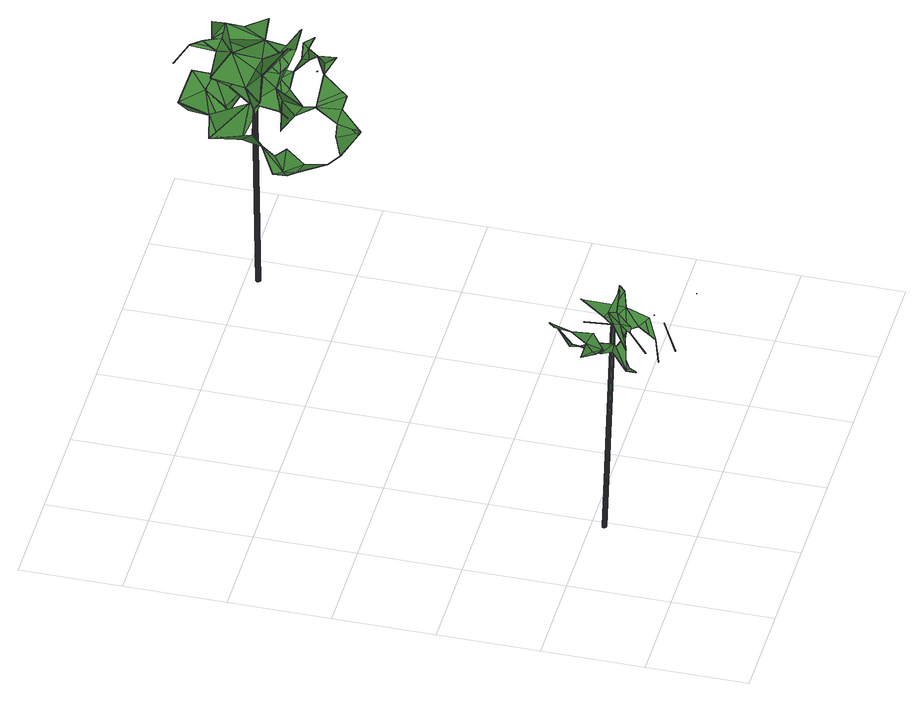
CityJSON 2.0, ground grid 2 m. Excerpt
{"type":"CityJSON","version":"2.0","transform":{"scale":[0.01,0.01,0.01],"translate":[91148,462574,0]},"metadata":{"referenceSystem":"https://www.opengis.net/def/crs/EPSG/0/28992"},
"CityObjects":{
"tree1":{"type":"SolitaryVegetationObject","attributes":{"gtid":19,"crown_width_m":2.6,"crown_median_z":4.97,"trunk_H_m":4.77,"trunk_DBH_m":0.0854,"trunk_radius_m":0.0427,"trunk_base_height_m":0.2,"original_gtid":"19"},"geometry":[{"type":"MultiSurface","lod":"3","boundaries":[[[0,1,2]],[[3,4,5]],[[0,6,1]],[[7,8,9]],[[10,11,12]],[[13,14,15]],[[15,16,13]],[[11,17,18]],[[19,1,6]],[[20,21,22]],[[23,24,25]],[[26,27,28]],[[29,30,31]],[[32,33,34]],[[35,36,37]],[[38,5,39]],[[8,40,41]],[[42,43,44]],[[40,45,41]],[[34,33,46]],[[16,15,14]],[[47,26,28]],[[6,47,19]],[[18,7,9]],[[30,48,31]],[[18,12,11]],[[48,49,31]],[[50,51,48]],[[52,53,54]],[[38,29,31]],[[36,55,56]],[[13,57,14]],[[58,59,60]],[[61,62,63]],[[52,62,61]],[[64,65,6]],[[66,27,57]],[[67,37,68]],[[37,69,35]],[[30,50,48]],[[49,48,70]],[[71,19,2]],[[72,19,71]],[[39,5,73]],[[27,66,28]],[[47,6,66]],[[74,70,75]],[[39,76,5]],[[72,77,78]],[[79,16,57]],[[57,16,14]],[[10,80,11]],[[10,18,80]],[[81,70,48]],[[81,50,70]],[[82,83,17]],[[64,0,65]],[[65,0,2]],[[84,82,85]],[[81,86,50]],[[52,87,62]],[[78,88,89]],[[0,64,6]],[[90,17,91]],[[18,92,12]],[[87,93,62]],[[72,47,19]],[[94,95,96]],[[97,98,99]],[[53,63,58]],[[53,58,54]],[[66,79,26]],[[99,100,71]],[[71,98,99]],[[42,101,43]],[[69,37,67]],[[45,55,41]],[[31,49,38]],[[27,26,57]],[[102,47,72]],[[12,92,10]],[[66,6,28]],[[83,84,103]],[[11,80,82]],[[76,4,104]],[[28,2,19]],[[28,19,47]],[[104,5,76]],[[4,76,5]],[[20,22,105]],[[21,105,22]],[[20,105,21]],[[43,29,44]],[[67,68,56]],[[67,56,45]],[[55,45,56]],[[58,62,93]],[[82,17,11]],[[19,47,100]],[[6,65,28]],[[71,77,72]],[[66,26,47]],[[91,83,103]],[[39,29,38]],[[86,51,50]],[[58,63,62]],[[3,106,4]],[[104,4,106]],[[104,106,3]],[[69,45,40]],[[54,89,52]],[[81,51,107]],[[80,18,17]],[[48,51,81]],[[72,78,102]],[[107,51,86]],[[58,60,54]],[[10,92,18]],[[85,108,84]],[[84,108,109]],[[100,77,71]],[[66,57,79]],[[3,5,104]],[[99,98,100]],[[59,78,108]],[[110,46,33]],[[111,108,85]],[[111,59,108]],[[90,91,85]],[[88,52,89]],[[74,38,49]],[[45,69,67]],[[36,56,68]],[[36,68,37]],[[2,1,71]],[[71,1,98]],[[98,1,100]],[[19,100,1]],[[47,87,88]],[[26,79,57]],[[34,112,32]],[[32,112,33]],[[16,57,13]],[[69,40,113]],[[33,112,46]],[[113,35,69]],[[36,113,55]],[[9,55,113]],[[113,36,35]],[[65,2,28]],[[50,74,75]],[[50,38,74]],[[38,73,5]],[[107,86,81]],[[83,82,84]],[[102,87,47]],[[18,9,92]],[[90,82,80]],[[85,82,90]],[[47,77,100]],[[60,89,54]],[[78,89,60]],[[47,88,77]],[[111,60,59]],[[111,78,60]],[[93,87,102]],[[91,17,83]],[[34,46,112]],[[80,17,90]],[[53,61,63]],[[53,52,61]],[[113,40,9]],[[9,40,7]],[[7,40,8]],[[75,70,50]],[[49,70,74]],[[39,73,29]],[[29,73,30]],[[50,73,38]],[[30,73,50]],[[109,78,111]],[[108,78,109]],[[88,78,77]],[[9,7,92]],[[18,92,7]],[[102,78,58]],[[58,93,102]],[[59,58,78]],[[85,91,103]],[[109,103,84]],[[109,111,103]],[[85,103,111]],[[9,8,41]],[[55,9,41]],[[52,88,87]],[[42,44,101]],[[29,101,44]],[[43,101,29]],[[31,29,101]],[[114,115,116]],[[114,116,117]],[[117,116,118]],[[117,118,119]],[[116,115,120]],[[116,120,118]],[[118,120,121]],[[118,121,119]],[[120,115,122]],[[120,122,121]],[[121,122,123]],[[121,123,119]],[[122,115,124]],[[122,124,123]],[[123,124,125]],[[123,125,119]],[[124,115,126]],[[124,126,125]],[[125,126,127]],[[125,127,119]],[[126,115,128]],[[126,128,127]],[[127,128,129]],[[127,129,119]],[[128,115,130]],[[128,130,129]],[[129,130,131]],[[129,131,119]],[[130,115,132]],[[130,132,131]],[[131,132,133]],[[131,133,119]],[[132,115,134]],[[132,134,133]],[[133,134,135]],[[133,135,119]],[[134,115,136]],[[134,136,135]],[[135,136,137]],[[135,137,119]],[[136,115,138]],[[136,138,137]],[[137,138,139]],[[137,139,119]],[[138,115,140]],[[138,140,139]],[[139,140,141]],[[139,141,119]],[[140,115,142]],[[140,142,141]],[[141,142,143]],[[141,143,119]],[[142,115,144]],[[142,144,143]],[[143,144,145]],[[143,145,119]],[[144,115,146]],[[144,146,145]],[[145,146,147]],[[145,147,119]],[[146,115,148]],[[146,148,147]],[[147,148,149]],[[147,149,119]],[[148,115,150]],[[148,150,149]],[[149,150,151]],[[149,151,119]],[[150,115,152]],[[150,152,151]],[[151,152,153]],[[151,153,119]],[[152,115,154]],[[152,154,153]],[[153,154,155]],[[153,155,119]],[[154,115,156]],[[154,156,155]],[[155,156,157]],[[155,157,119]],[[156,115,158]],[[156,158,157]],[[157,158,159]],[[157,159,119]],[[158,115,160]],[[158,160,159]],[[159,160,161]],[[159,161,119]],[[160,115,162]],[[160,162,161]],[[161,162,163]],[[161,163,119]],[[162,115,114]],[[162,114,163]],[[163,114,117]],[[163,117,119]]]}]},
"tree2":{"type":"SolitaryVegetationObject","attributes":{"gtid":20,"crown_width_m":3.02,"crown_median_z":4.49,"trunk_H_m":4.25,"trunk_DBH_m":0.0929,"trunk_radius_m":0.0465,"trunk_base_height_m":0.24,"original_gtid":"20"},"geometry":[{"type":"Solid","lod":"3","boundaries":[[[[164,165,166]],[[167,164,168]],[[169,168,164]],[[170,171,172]],[[173,174,175]],[[174,176,175]],[[177,178,179]],[[177,179,180]],[[181,175,182]],[[183,182,184]],[[184,185,186]],[[187,188,189]],[[190,191,192]],[[193,194,195]],[[196,197,198]],[[199,197,196]],[[200,201,202]],[[203,204,205]],[[167,206,207]],[[208,209,210]],[[211,212,213]],[[214,195,215]],[[214,215,216]],[[217,213,212]],[[169,164,167]],[[218,219,220]],[[221,219,218]],[[180,222,223]],[[224,225,226]],[[227,228,229]],[[230,231,232]],[[233,232,231]],[[214,193,195]],[[180,226,222]],[[213,217,168]],[[168,217,234]],[[216,191,190]],[[235,236,237]],[[238,239,240]],[[241,216,242]],[[203,243,244]],[[245,214,241]],[[228,246,247]],[[209,248,176]],[[249,250,188]],[[230,251,252]],[[221,253,219]],[[202,254,255]],[[211,256,257]],[[211,188,256]],[[258,229,247]],[[259,260,221]],[[237,261,262]],[[189,263,264]],[[214,216,241]],[[232,251,230]],[[223,265,180]],[[177,180,265]],[[266,267,268]],[[231,230,269]],[[225,224,270]],[[246,267,266]],[[271,244,243]],[[271,243,251]],[[267,270,268]],[[263,189,188]],[[241,235,245]],[[225,270,228]],[[246,228,270]],[[180,272,226]],[[273,170,172]],[[273,172,178]],[[166,165,167]],[[226,225,222]],[[246,270,267]],[[221,260,253]],[[259,274,275]],[[276,277,278]],[[216,215,191]],[[279,280,172]],[[279,273,280]],[[281,282,249]],[[239,283,284]],[[231,192,233]],[[261,285,235]],[[233,286,287]],[[288,171,289]],[[274,218,290]],[[203,205,291]],[[174,290,292]],[[259,221,218]],[[269,230,252]],[[274,259,218]],[[293,180,179]],[[218,220,290]],[[294,295,296]],[[297,298,299]],[[247,300,258]],[[179,301,302]],[[205,278,277]],[[303,269,304]],[[210,192,208]],[[305,306,169]],[[210,292,307]],[[187,256,188]],[[308,280,178]],[[232,271,251]],[[309,310,268]],[[215,195,194]],[[311,304,312]],[[205,204,278]],[[313,173,175]],[[314,315,316]],[[314,316,206]],[[167,317,206]],[[314,206,317]],[[236,318,237]],[[295,212,211]],[[307,288,219]],[[219,288,220]],[[191,201,192]],[[177,308,178]],[[288,289,220]],[[188,250,263]],[[256,234,217]],[[235,285,236]],[[184,186,319]],[[186,185,319]],[[287,311,312]],[[226,272,224]],[[304,243,203]],[[231,269,320]],[[210,307,275]],[[178,280,273]],[[298,168,321]],[[322,318,283]],[[323,324,200]],[[288,325,171]],[[326,327,202]],[[284,283,318]],[[191,328,201]],[[273,220,170]],[[265,293,302]],[[302,308,265]],[[308,177,265]],[[293,179,302]],[[198,199,196]],[[321,312,329]],[[168,199,297]],[[168,234,199]],[[183,330,331]],[[244,271,332]],[[247,229,228]],[[270,224,309]],[[270,309,268]],[[333,228,227]],[[320,269,334]],[[303,334,269]],[[282,164,166]],[[168,298,297]],[[190,192,231]],[[273,325,220]],[[192,286,233]],[[181,286,192]],[[320,190,231]],[[277,276,335]],[[206,336,207]],[[181,182,183]],[[168,202,327]],[[168,327,167]],[[240,337,238]],[[338,180,293]],[[322,283,238]],[[169,201,207]],[[167,201,169]],[[332,271,233]],[[202,255,200]],[[289,170,220]],[[227,310,333]],[[285,284,236]],[[318,236,284]],[[233,271,232]],[[249,339,250]],[[340,308,302]],[[302,341,340]],[[342,341,302]],[[343,264,250]],[[263,250,264]],[[245,167,214]],[[313,192,173]],[[190,320,334]],[[249,168,299]],[[213,168,249]],[[294,344,300]],[[164,345,346]],[[305,345,164]],[[287,312,276]],[[346,316,315]],[[315,314,346]],[[174,292,210]],[[183,347,330]],[[348,203,329]],[[338,293,349]],[[217,350,256]],[[351,262,352]],[[237,262,351]],[[190,242,216]],[[350,291,295]],[[350,295,256]],[[233,278,332]],[[253,260,353]],[[210,209,176]],[[344,354,310]],[[268,310,354]],[[355,277,335]],[[356,324,323]],[[200,242,190]],[[334,200,190]],[[257,295,211]],[[295,257,256]],[[295,291,296]],[[282,306,305]],[[268,354,266]],[[241,242,235]],[[357,358,359]],[[183,360,347]],[[265,349,293]],[[361,272,222]],[[169,330,168]],[[299,360,362]],[[294,212,295]],[[294,350,212]],[[201,167,202]],[[193,214,167]],[[206,316,345]],[[279,325,273]],[[279,171,325]],[[207,328,215]],[[351,326,245]],[[348,329,304]],[[278,244,332]],[[225,228,361]],[[252,251,243]],[[298,329,299]],[[181,363,286]],[[183,363,181]],[[304,203,348]],[[364,182,175]],[[282,305,164]],[[182,364,340]],[[269,243,304]],[[252,243,269]],[[233,287,278]],[[276,278,287]],[[349,223,338]],[[223,349,265]],[[194,365,215]],[[245,202,167]],[[326,202,245]],[[359,366,357]],[[359,358,366]],[[366,358,357]],[[367,368,300]],[[367,300,247]],[[275,353,259]],[[182,185,184]],[[369,306,281]],[[331,248,363]],[[179,178,301]],[[303,323,200]],[[275,307,219]],[[261,199,352]],[[370,371,362]],[[244,278,204]],[[184,319,341]],[[338,272,180]],[[296,344,294]],[[261,322,285]],[[350,294,291]],[[200,334,303]],[[170,289,171]],[[294,300,355]],[[299,362,281]],[[309,333,310]],[[166,326,372]],[[235,237,351]],[[333,361,228]],[[201,328,207]],[[199,234,197]],[[344,368,354]],[[344,296,368]],[[363,209,208]],[[206,345,336]],[[192,313,181]],[[360,299,335]],[[341,342,183]],[[208,201,373]],[[208,192,201]],[[373,363,208]],[[286,363,373]],[[188,211,249]],[[181,313,175]],[[317,167,165]],[[336,305,169]],[[253,353,219]],[[347,360,335]],[[321,329,298]],[[191,215,328]],[[205,300,368]],[[361,224,272]],[[322,284,285]],[[239,238,283]],[[238,337,322]],[[249,299,281]],[[259,353,260]],[[292,325,288]],[[356,373,324]],[[200,324,201]],[[373,201,324]],[[215,365,207]],[[247,374,367]],[[246,374,247]],[[193,207,365]],[[167,207,193]],[[346,345,316]],[[202,168,375]],[[166,372,187]],[[314,164,346]],[[277,355,205]],[[355,203,291]],[[372,326,234]],[[372,234,187]],[[275,219,353]],[[363,248,209]],[[370,362,376]],[[183,331,363]],[[199,198,352]],[[175,176,364]],[[331,342,364]],[[248,364,176]],[[248,331,364]],[[376,362,360]],[[240,239,337]],[[284,337,239]],[[168,377,321]],[[330,321,377]],[[330,377,168]],[[376,378,370]],[[376,371,378]],[[370,378,371]],[[299,168,297]],[[222,225,361]],[[351,352,326]],[[234,326,197]],[[189,264,343]],[[235,351,245]],[[340,364,308]],[[166,167,327]],[[258,227,229]],[[329,312,304]],[[187,343,166]],[[189,343,187]],[[166,327,326]],[[321,276,312]],[[373,287,286]],[[217,212,350]],[[169,207,336]],[[355,300,205]],[[187,234,256]],[[249,211,213]],[[203,355,329]],[[299,329,355]],[[182,379,185]],[[340,185,379]],[[223,272,338]],[[174,210,176]],[[210,173,192]],[[275,173,210]],[[275,274,173]],[[199,261,297]],[[173,274,174]],[[290,174,274]],[[336,345,305]],[[171,279,172]],[[331,306,342]],[[235,242,254]],[[202,235,254]],[[227,258,310]],[[344,310,258]],[[355,335,299]],[[365,194,193]],[[249,282,339]],[[261,235,375]],[[166,339,282]],[[343,339,166]],[[250,339,343]],[[288,307,292]],[[202,375,235]],[[344,258,300]],[[371,376,369]],[[360,369,376]],[[362,371,369]],[[362,369,281]],[[244,204,203]],[[302,280,342]],[[301,172,280]],[[301,280,302]],[[237,322,261]],[[352,197,326]],[[355,291,294]],[[296,291,368]],[[291,205,368]],[[354,367,266]],[[354,368,367]],[[352,198,197]],[[309,361,333]],[[224,361,309]],[[352,262,261]],[[237,318,322]],[[356,287,373]],[[292,290,325]],[[220,325,290]],[[242,200,255]],[[242,255,254]],[[282,281,306]],[[331,330,306]],[[330,169,306]],[[183,306,360]],[[369,360,306]],[[340,379,182]],[[342,306,183]],[[311,287,323]],[[311,323,304]],[[304,323,303]],[[287,356,323]],[[172,301,178]],[[322,337,284]],[[364,280,308]],[[342,280,364]],[[340,319,185]],[[341,319,340]],[[222,272,223]],[[266,374,246]],[[367,374,266]],[[347,335,276]],[[321,347,276]],[[330,347,321]],[[183,184,341]],[[164,314,317]],[[164,317,165]],[[168,297,375]],[[297,261,375]],[[380,381,382]],[[380,382,383]],[[383,382,384]],[[383,384,385]],[[382,381,386]],[[382,386,384]],[[384,386,387]],[[384,387,385]],[[386,381,388]],[[386,388,387]],[[387,388,389]],[[387,389,385]],[[388,381,390]],[[388,390,389]],[[389,390,391]],[[389,391,385]],[[390,381,392]],[[390,392,391]],[[391,392,393]],[[391,393,385]],[[392,381,394]],[[392,394,393]],[[393,394,395]],[[393,395,385]],[[394,381,396]],[[394,396,395]],[[395,396,397]],[[395,397,385]],[[396,381,398]],[[396,398,397]],[[397,398,399]],[[397,399,385]],[[398,381,400]],[[398,400,399]],[[399,400,401]],[[399,401,385]],[[400,381,402]],[[400,402,401]],[[401,402,403]],[[401,403,385]],[[402,381,404]],[[402,404,403]],[[403,404,405]],[[403,405,385]],[[404,381,406]],[[404,406,405]],[[405,406,407]],[[405,407,385]],[[406,381,408]],[[406,408,407]],[[407,408,409]],[[407,409,385]],[[408,381,410]],[[408,410,409]],[[409,410,411]],[[409,411,385]],[[410,381,412]],[[410,412,411]],[[411,412,413]],[[411,413,385]],[[412,381,414]],[[412,414,413]],[[413,414,415]],[[413,415,385]],[[414,381,416]],[[414,416,415]],[[415,416,417]],[[415,417,385]],[[416,381,418]],[[416,418,417]],[[417,418,419]],[[417,419,385]],[[418,381,420]],[[418,420,419]],[[419,420,421]],[[419,421,385]],[[420,381,422]],[[420,422,421]],[[421,422,423]],[[421,423,385]],[[422,381,424]],[[422,424,423]],[[423,424,425]],[[423,425,385]],[[424,381,426]],[[424,426,425]],[[425,426,427]],[[425,427,385]],[[426,381,428]],[[426,428,427]],[[427,428,429]],[[427,429,385]],[[428,381,380]],[[428,380,429]],[[429,380,383]],[[429,383,385]]]]}]}
},
"vertices":[
[339,183,476],[287,178,471],[287,177,472],[102,74,521],[103,74,520],[120,108,547],[308,169,448],[112,219,536],[115,177,537],[111,219,536],[132,265,533],[163,258,497],[132,266,532],[252,86,380],[252,86,381],[251,86,381],[252,87,381],[162,257,497],[132,257,523],[281,176,448],[158,105,498],[158,106,499],[158,105,500],[233,9,573],[232,9,573],[232,9,574],[299,136,419],[320,121,426],[313,164,448],[141,139,574],[112,148,594],[113,148,595],[178,35,473],[178,36,474],[178,36,473],[61,165,538],[38,182,539],[55,158,539],[103,124,580],[126,109,557],[114,177,538],[114,177,536],[191,146,586],[191,146,588],[191,146,587],[80,150,528],[197,62,520],[273,153,426],[63,126,610],[63,126,609],[63,126,608],[63,182,605],[205,131,393],[205,118,385],[177,130,408],[86,184,534],[61,165,536],[291,102,400],[178,130,408],[186,155,462],[185,159,442],[206,118,386],[205,131,394],[205,118,387],[339,184,475],[338,173,466],[299,136,418],[55,158,538],[38,181,539],[80,150,530],[62,126,609],[259,192,462],[239,148,440],[103,126,580],[38,95,572],[38,96,572],[121,108,547],[239,149,439],[187,159,442],[290,102,400],[163,257,497],[62,182,604],[159,233,463],[157,233,463],[181,219,447],[181,219,448],[63,182,604],[223,148,411],[223,149,411],[178,131,408],[157,228,470],[157,228,469],[132,265,532],[223,147,411],[244,93,497],[244,92,496],[244,93,496],[285,244,474],[285,243,474],[285,243,475],[259,192,461],[190,146,587],[239,147,439],[180,219,447],[102,75,520],[157,105,499],[102,73,520],[63,183,604],[201,202,444],[201,202,443],[197,62,521],[175,177,442],[179,36,473],[86,184,535],[194,175,20],[190,175,20],[194,176,20],[197,159,497],[197,160,497],[192,159,497],[194,177,20],[196,161,497],[193,178,20],[196,162,497],[192,179,20],[195,163,497],[191,179,20],[194,163,497],[190,179,20],[193,163,497],[189,179,20],[191,163,497],[188,179,20],[190,163,497],[187,178,20],[190,162,497],[186,177,20],[189,161,497],[186,176,20],[188,160,497],[186,175,20],[188,159,497],[186,174,20],[188,158,497],[186,173,20],[189,157,497],[187,172,20],[189,156,497],[188,171,20],[190,155,497],[189,171,20],[191,155,497],[190,171,20],[192,155,497],[191,171,20],[193,155,497],[192,171,20],[194,155,497],[193,172,20],[195,156,497],[194,173,20],[196,157,497],[194,174,20],[196,158,497],
[803,949,520],[803,950,520],[752,970,542],[827,983,527],[735,1000,517],[778,942,493],[866,856,478],[846,873,478],[829,871,465],[866,938,429],[866,937,430],[835,938,411],[835,938,412],[784,825,424],[808,821,439],[784,825,426],[748,780,408],[821,976,425],[809,946,412],[794,943,417],[773,940,362],[774,940,361],[773,940,360],[684,954,559],[684,952,558],[724,914,600],[785,1070,462],[836,1050,498],[854,987,441],[895,993,524],[895,993,523],[874,1012,519],[655,1046,557],[656,1045,557],[656,1046,558],[657,1046,557],[783,1070,462],[834,1018,495],[785,1055,548],[665,1051,405],[683,1039,398],[675,990,407],[834,926,512],[827,983,526],[853,987,442],[844,959,427],[866,938,431],[654,950,518],[656,962,500],[678,983,528],[853,1030,530],[865,1014,509],[846,1068,511],[678,984,528],[922,924,443],[922,924,444],[883,896,461],[949,918,450],[691,805,390],[737,825,394],[672,825,382],[672,825,380],[691,805,392],[715,914,368],[686,873,360],[714,914,367],[725,1125,430],[772,1103,413],[744,1105,399],[774,1046,397],[678,983,529],[781,1074,548],[759,1087,559],[759,1086,558],[716,1131,529],[716,1132,530],[716,1133,529],[844,1090,537],[844,1068,511],[713,1062,421],[684,1040,398],[814,1056,563],[657,906,358],[694,932,363],[809,946,414],[728,976,534],[733,911,592],[738,1108,404],[724,1124,430],[949,919,451],[802,1057,550],[836,1050,500],[652,950,518],[653,950,518],[694,932,364],[932,937,447],[950,919,450],[754,1059,542],[755,1059,543],[724,913,599],[733,910,592],[757,828,411],[632,919,371],[633,893,371],[632,893,373],[725,1124,431],[659,881,361],[738,1053,401],[691,806,391],[830,871,463],[896,930,436],[896,930,438],[740,1012,393],[713,1007,375],[713,1008,374],[830,872,464],[779,874,426],[760,945,472],[777,942,493],[729,1105,567],[730,1105,567],[759,1087,558],[802,1008,436],[761,1036,398],[883,897,462],[866,856,480],[885,913,447],[643,962,448],[884,913,447],[757,828,412],[645,962,448],[655,961,500],[644,961,448],[722,1025,490],[722,1025,488],[716,985,462],[665,949,407],[808,822,439],[777,874,426],[757,1081,444],[713,1062,423],[803,931,498],[760,945,471],[885,913,448],[778,874,424],[659,881,363],[657,906,360],[738,1053,402],[739,1012,394],[844,959,426],[816,912,573],[816,911,574],[816,911,573],[804,949,520],[730,1105,568],[773,940,361],[771,1110,474],[742,970,447],[730,1105,566],[757,1080,444],[784,1070,462],[882,896,461],[744,1026,553],[744,1027,552],[835,1017,495],[716,986,462],[760,946,471],[795,943,418],[713,1026,385],[686,873,362],[771,1109,474],[741,969,447],[803,933,498],[717,1132,529],[737,825,396],[752,970,540],[767,911,407],[766,911,407],[781,899,420],[733,912,592],[664,948,407],[833,925,512],[815,911,573],[742,969,447],[684,1039,399],[737,826,395],[655,963,500],[785,1056,549],[744,1028,554],[932,936,448],[632,919,372],[677,990,407],[774,1046,398],[762,866,525],[763,867,525],[762,868,525],[733,932,439],[672,826,381],[733,932,441],[821,976,427],[781,899,419],[895,992,523],[762,867,524],[632,920,371],[663,949,407],[733,931,440],[701,910,453],[701,908,453],[728,977,535],[802,1008,438],[657,907,359],[755,1059,542],[701,909,452],[742,969,448],[700,909,453],[795,943,416],[745,975,24],[740,975,24],[744,976,24],[766,987,449],[765,988,449],[761,987,449],[744,978,24],[765,989,449],[743,978,24],[764,990,449],[742,979,24],[763,991,449],[741,979,24],[762,991,449],[740,980,24],[761,991,449],[739,979,24],[760,991,449],[738,979,24],[759,991,449],[737,978,24],[758,990,449],[736,977,24],[757,989,449],[735,976,24],[757,988,449],[735,975,24],[756,987,449],[736,974,24],[757,985,449],[736,973,24],[757,984,449],[737,972,24],[758,983,449],[738,971,24],[759,983,449],[739,971,24],[760,982,449],[740,970,24],[761,982,449],[741,971,24],[762,982,449],[742,971,24],[763,983,449],[743,972,24],[764,984,449],[744,973,24],[765,985,449],[744,974,24],[765,986,449]
]}
